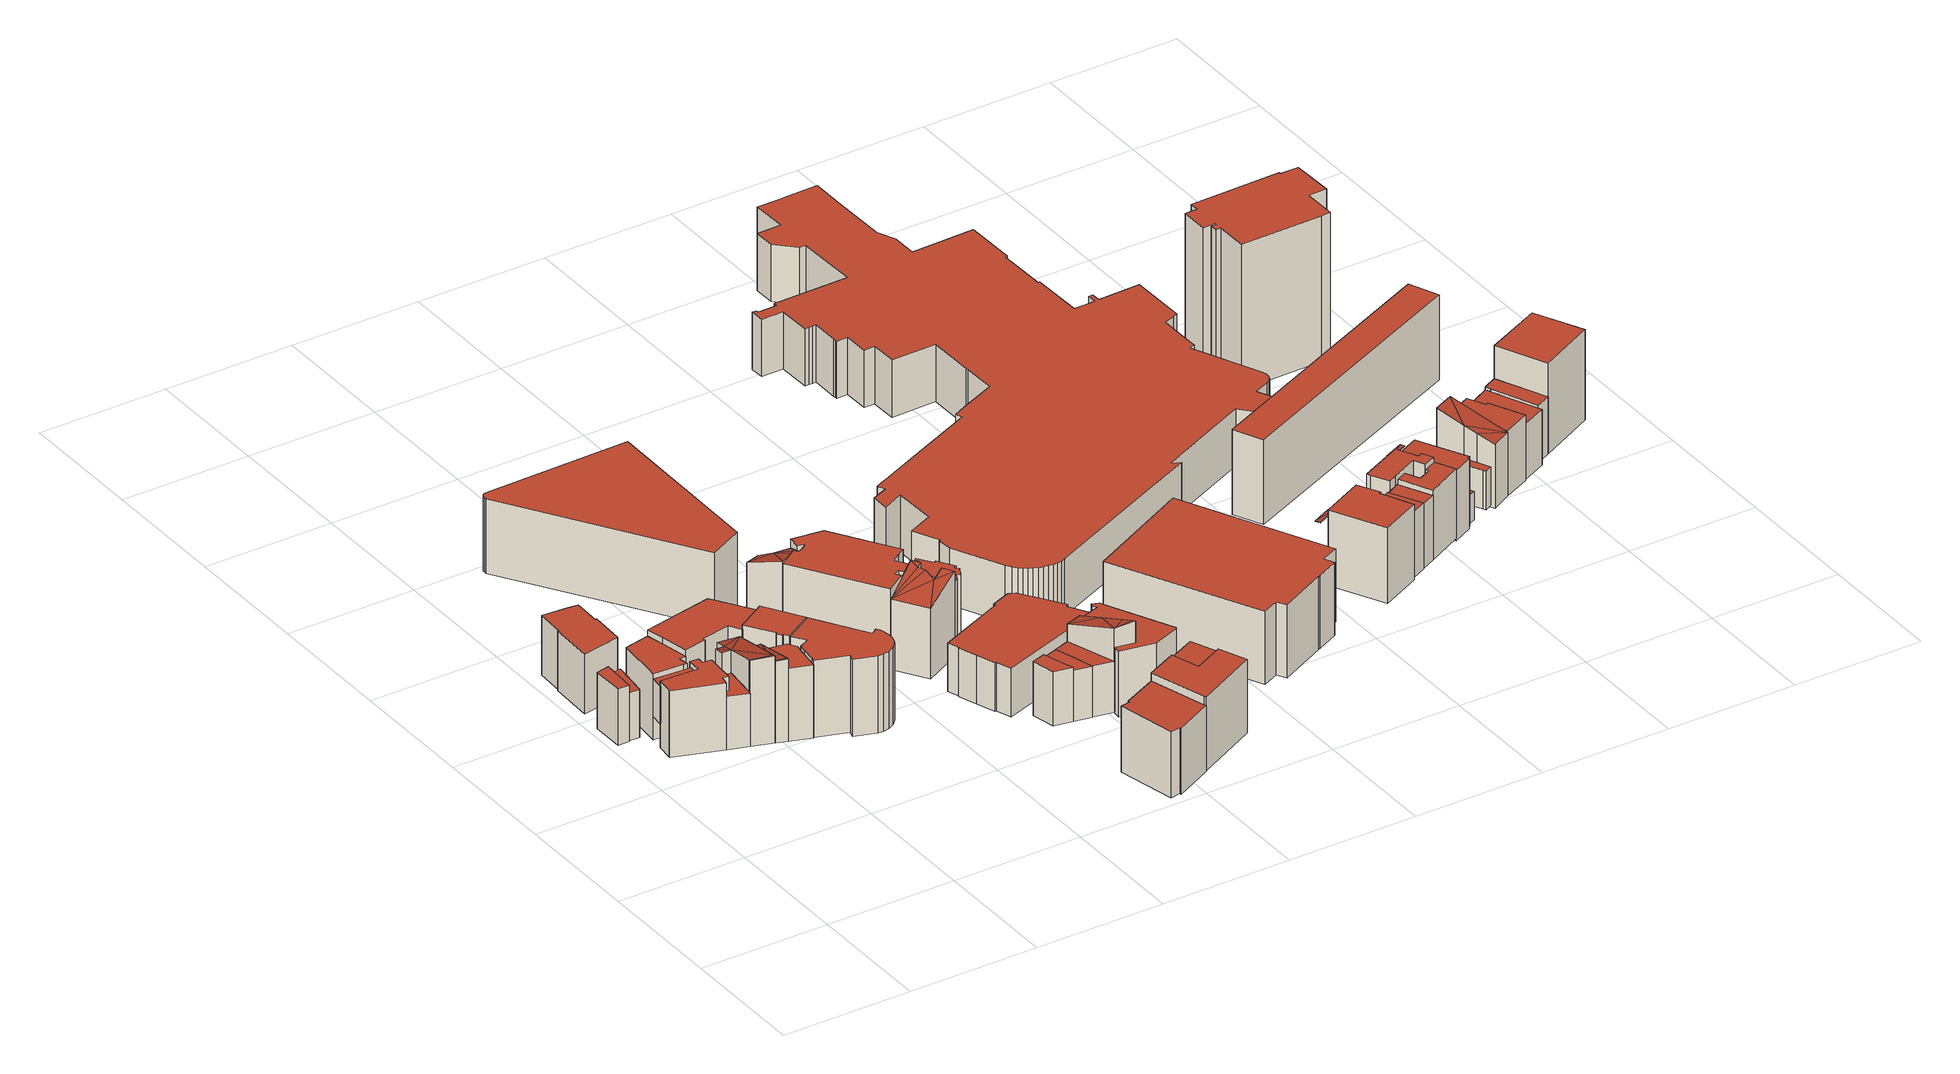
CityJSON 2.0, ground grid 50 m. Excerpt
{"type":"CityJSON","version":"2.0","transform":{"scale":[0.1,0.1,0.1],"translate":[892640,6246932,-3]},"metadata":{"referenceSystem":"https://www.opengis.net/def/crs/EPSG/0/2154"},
"CityObjects":{
"building1":{"type":"Building","attributes":{"class":"Building"},"children":["building1-1"]},
"building1-1":{"type":"BuildingPart","parents":["building1"],"geometry":[{"type":"Solid","lod":"2.2","boundaries":[[[[0,1,2,3]],[[4,5,6,7]],[[7,6,2,3]],[[6,5,1,2]],[[5,4,0,1]],[[4,7,3,0]]]],"semantics":{"surfaces":[{"type":"GroundSurface"},{"type":"RoofSurface"},{"type":"WallSurface","on_footprint_edge":true}],"values":[[0,1,2,2,2,2]]}}]},
"building2":{"type":"Building","attributes":{"class":"Building"},"children":["building2-1"]},
"building2-1":{"type":"BuildingPart","parents":["building2"],"geometry":[{"type":"Solid","lod":"2.2","boundaries":[[[[8,9,10,11,12]],[[13,14,15,16,17]],[[17,16,11,12]],[[16,15,10,11]],[[15,14,9,10]],[[14,13,8,9]],[[13,17,12,8]]]],"semantics":{"surfaces":[{"type":"GroundSurface"},{"type":"RoofSurface"},{"type":"WallSurface","on_footprint_edge":true}],"values":[[0,1,2,2,2,2,2]]}}]},
"building3":{"type":"Building","attributes":{"class":"Building"},"children":["building3-1"]},
"building3-1":{"type":"BuildingPart","parents":["building3"],"geometry":[{"type":"Solid","lod":"2.2","boundaries":[[[[18,19,20,21,22]],[[23,24,25,26,27]],[[27,26,21,22]],[[26,25,20,21]],[[25,24,19,20]],[[24,23,18,19]],[[23,27,22,18]]]],"semantics":{"surfaces":[{"type":"GroundSurface"},{"type":"RoofSurface"},{"type":"WallSurface","on_footprint_edge":true}],"values":[[0,1,2,2,2,2,2]]}}]},
"building4":{"type":"Building","attributes":{"class":"Building"},"children":["building4-1"]},
"building4-1":{"type":"BuildingPart","parents":["building4"],"geometry":[{"type":"Solid","lod":"2.2","boundaries":[[[[28,29,30,31,32,33,34,35,36,37,38,39,40]],[[41,42,43,44,45,46,47,48,49,50,51,52,53]],[[53,52,39,40]],[[52,51,38,39]],[[51,50,37,38]],[[50,49,36,37]],[[49,48,35,36]],[[48,47,34,35]],[[47,46,33,34]],[[46,45,32,33]],[[45,44,31,32]],[[44,43,30,31]],[[43,42,29,30]],[[42,41,28,29]],[[41,53,40,28]]]],"semantics":{"surfaces":[{"type":"GroundSurface"},{"type":"RoofSurface"},{"type":"WallSurface","on_footprint_edge":true}],"values":[[0,1,2,2,2,2,2,2,2,2,2,2,2,2,2]]}}]},
"building5":{"type":"Building","attributes":{"class":"Building"},"children":["building5-1"]},
"building5-1":{"type":"BuildingPart","parents":["building5"],"geometry":[{"type":"Solid","lod":"2.2","boundaries":[[[[54,55,56,57,58,59,60,61,62]],[[63,64,65,66,67,68,69,70,71]],[[71,70,61,62]],[[70,69,60,61]],[[69,68,59,60]],[[68,67,58,59]],[[67,66,57,58]],[[66,65,56,57]],[[65,64,55,56]],[[64,63,54,55]],[[63,71,62,54]]]],"semantics":{"surfaces":[{"type":"GroundSurface"},{"type":"RoofSurface"},{"type":"WallSurface","on_footprint_edge":true}],"values":[[0,1,2,2,2,2,2,2,2,2,2]]}}]},
"building6":{"type":"Building","attributes":{"class":"Building"},"children":["building6-1"]},
"building6-1":{"type":"BuildingPart","parents":["building6"],"geometry":[{"type":"Solid","lod":"2.2","boundaries":[[[[72,73,74,75,76,77,78,79]],[[80,81,82,83,84,85,86,87]],[[87,86,78,79]],[[86,85,77,78]],[[85,84,76,77]],[[84,83,75,76]],[[83,82,74,75]],[[82,81,73,74]],[[81,80,72,73]],[[80,87,79,72]]]],"semantics":{"surfaces":[{"type":"GroundSurface"},{"type":"RoofSurface"},{"type":"WallSurface","on_footprint_edge":true}],"values":[[0,1,2,2,2,2,2,2,2,2]]}}]},
"building7":{"type":"Building","attributes":{"class":"Building"},"children":["building7-1"]},
"building7-1":{"type":"BuildingPart","parents":["building7"],"geometry":[{"type":"Solid","lod":"2.2","boundaries":[[[[88,89,90,33,32,31,30,29]],[[91,92,93,94,95,96,97,98]],[[98,97,30,29]],[[97,96,31,30]],[[96,95,32,31]],[[95,94,33,32]],[[94,93,90,33]],[[93,92,89,90]],[[92,91,88,89]],[[91,98,29,88]]]],"semantics":{"surfaces":[{"type":"GroundSurface"},{"type":"RoofSurface"},{"type":"WallSurface","on_footprint_edge":true}],"values":[[0,1,2,2,2,2,2,2,2,2]]}}]},
"building8":{"type":"Building","attributes":{"class":"Building"},"children":["building8-1"]},
"building8-1":{"type":"BuildingPart","parents":["building8"],"geometry":[{"type":"Solid","lod":"2.2","boundaries":[[[[99,100,101]],[[102,99,101]],[[102,101,103]],[[103,104,102]],[[103,101,105]],[[106,105,101]],[[107,105,106]],[[105,107,108]],[[109,110,111,112,113,114,115,90,89,88]],[[107,106,89,88]],[[106,101,90,89]],[[101,100,115,90]],[[100,99,114,115]],[[99,102,113,114]],[[102,104,112,113]],[[104,103,111,112]],[[103,105,110,111]],[[105,108,109,110]],[[108,107,88,109]]]],"semantics":{"surfaces":[{"type":"RoofSurface","rf_azimuth":84.11,"rf_slope":15.2},{"type":"GroundSurface"},{"type":"WallSurface","on_footprint_edge":true}],"values":[[0,0,0,0,0,0,0,0,1,2,2,2,2,2,2,2,2,2,2]]}}]},
"building9":{"type":"Building","attributes":{"class":"Building"},"children":["building9-1"]},
"building9-1":{"type":"BuildingPart","parents":["building9"],"geometry":[{"type":"Solid","lod":"2.2","boundaries":[[[[116,117,118]],[[118,117,119]],[[120,119,117]],[[119,120,121]],[[122,123,124,125,110,109]],[[120,117,110,109]],[[117,116,125,110]],[[116,118,124,125]],[[118,119,123,124]],[[119,121,122,123]],[[121,120,109,122]]]],"semantics":{"surfaces":[{"type":"RoofSurface","rf_azimuth":87.84,"rf_slope":15.41},{"type":"GroundSurface"},{"type":"WallSurface","on_footprint_edge":true}],"values":[[0,0,0,0,1,2,2,2,2,2,2]]}}]},
"building10":{"type":"Building","attributes":{"class":"Building"},"children":["building10-1"]},
"building10-1":{"type":"BuildingPart","parents":["building10"],"geometry":[{"type":"Solid","lod":"2.2","boundaries":[[[[126,127,128,129,130,131,132,133,134,135,136]],[[137,138,139,140,141,142,143,144,145,146,147]],[[147,146,135,136]],[[146,145,134,135]],[[145,144,133,134]],[[144,143,132,133]],[[143,142,131,132]],[[142,141,130,131]],[[141,140,129,130]],[[140,139,128,129]],[[139,138,127,128]],[[138,137,126,127]],[[137,147,136,126]]]],"semantics":{"surfaces":[{"type":"GroundSurface"},{"type":"RoofSurface"},{"type":"WallSurface","on_footprint_edge":true}],"values":[[0,1,2,2,2,2,2,2,2,2,2,2,2]]}}]},
"building11":{"type":"Building","attributes":{"class":"Building"},"children":["building11-1"]},
"building11-1":{"type":"BuildingPart","parents":["building11"],"geometry":[{"type":"Solid","lod":"2.2","boundaries":[[[[148,149,150,151,152,153,154,155]],[[156,157,158,159,160,161,162,163]],[[163,162,154,155]],[[162,161,153,154]],[[161,160,152,153]],[[160,159,151,152]],[[159,158,150,151]],[[158,157,149,150]],[[157,156,148,149]],[[156,163,155,148]]]],"semantics":{"surfaces":[{"type":"GroundSurface"},{"type":"RoofSurface"},{"type":"WallSurface","on_footprint_edge":true}],"values":[[0,1,2,2,2,2,2,2,2,2]]}}]},
"building12":{"type":"Building","attributes":{"class":"Building"},"children":["building12-1"]},
"building12-1":{"type":"BuildingPart","parents":["building12"],"geometry":[{"type":"Solid","lod":"2.2","boundaries":[[[[164,165,166,167,168,169,170,171,172,173,174]],[[175,176,177,178,179,180,181,182,183,184,185]],[[185,184,173,174]],[[184,183,172,173]],[[183,182,171,172]],[[182,181,170,171]],[[181,180,169,170]],[[180,179,168,169]],[[179,178,167,168]],[[178,177,166,167]],[[177,176,165,166]],[[176,175,164,165]],[[175,185,174,164]]]],"semantics":{"surfaces":[{"type":"GroundSurface"},{"type":"RoofSurface"},{"type":"WallSurface","on_footprint_edge":true}],"values":[[0,1,2,2,2,2,2,2,2,2,2,2,2]]}}]},
"building13":{"type":"Building","attributes":{"class":"Building"},"children":["building13-1"]},
"building13-1":{"type":"BuildingPart","parents":["building13"],"geometry":[{"type":"Solid","lod":"2.2","boundaries":[[[[186,187,188,189,190,191,192,193,194,195,196,197,198,199,200,201,202,203,204,205,206,207,208]],[[209,210,211,212,213,214,215,216,217,218,219,220,221,222,223,224,225,226,227,228,229,230,231]],[[231,230,207,208]],[[230,229,206,207]],[[229,228,205,206]],[[228,227,204,205]],[[227,226,203,204]],[[226,225,202,203]],[[225,224,201,202]],[[224,223,200,201]],[[223,222,199,200]],[[222,221,198,199]],[[221,220,197,198]],[[220,219,196,197]],[[219,218,195,196]],[[218,217,194,195]],[[217,216,193,194]],[[216,215,192,193]],[[215,214,191,192]],[[214,213,190,191]],[[213,212,189,190]],[[212,211,188,189]],[[211,210,187,188]],[[210,209,186,187]],[[209,231,208,186]]]],"semantics":{"surfaces":[{"type":"GroundSurface"},{"type":"RoofSurface"},{"type":"WallSurface","on_footprint_edge":true}],"values":[[0,1,2,2,2,2,2,2,2,2,2,2,2,2,2,2,2,2,2,2,2,2,2,2,2]]}}]},
"building14":{"type":"Building","attributes":{"class":"Building"},"children":["building14-1"]},
"building14-1":{"type":"BuildingPart","parents":["building14"],"geometry":[{"type":"Solid","lod":"2.2","boundaries":[[[[232,233,234,235,236,237,238,239,240]],[[241,242,243,244,245,246,247,248,249]],[[249,248,239,240]],[[248,247,238,239]],[[247,246,237,238]],[[246,245,236,237]],[[245,244,235,236]],[[244,243,234,235]],[[243,242,233,234]],[[242,241,232,233]],[[241,249,240,232]]]],"semantics":{"surfaces":[{"type":"GroundSurface"},{"type":"RoofSurface"},{"type":"WallSurface","on_footprint_edge":true}],"values":[[0,1,2,2,2,2,2,2,2,2,2]]}}]},
"building15":{"type":"Building","attributes":{"class":"Building"},"children":["building15-1"]},
"building15-1":{"type":"BuildingPart","parents":["building15"],"geometry":[{"type":"Solid","lod":"2.2","boundaries":[[[[250,251,252]],[[253,254,252]],[[255,252,254]],[[250,252,255]],[[256,252,251]],[[257,258,259,260,261,262,263]],[[256,251,262,263]],[[251,250,261,262]],[[250,255,260,261]],[[255,254,259,260]],[[254,253,258,259]],[[253,252,257,258]],[[252,256,263,257]]]],"semantics":{"surfaces":[{"type":"RoofSurface","rf_azimuth":85.93,"rf_slope":19.84},{"type":"GroundSurface"},{"type":"WallSurface","on_footprint_edge":true}],"values":[[0,0,0,0,0,1,2,2,2,2,2,2,2]]}}]},
"building16":{"type":"Building","attributes":{"class":"Building"},"children":["building16-1"]},
"building16-1":{"type":"BuildingPart","parents":["building16"],"geometry":[{"type":"Solid","lod":"2.2","boundaries":[[[[264,265,266,267,268,269,270,271,272,273,274,275,276,277,278,279,280]],[[281,282,283,284,285,286,287,288,289,290,291,292,293,294,295,296,297]],[[297,296,279,280]],[[296,295,278,279]],[[295,294,277,278]],[[294,293,276,277]],[[293,292,275,276]],[[292,291,274,275]],[[291,290,273,274]],[[290,289,272,273]],[[289,288,271,272]],[[288,287,270,271]],[[287,286,269,270]],[[286,285,268,269]],[[285,284,267,268]],[[284,283,266,267]],[[283,282,265,266]],[[282,281,264,265]],[[281,297,280,264]]]],"semantics":{"surfaces":[{"type":"GroundSurface"},{"type":"RoofSurface"},{"type":"WallSurface","on_footprint_edge":true}],"values":[[0,1,2,2,2,2,2,2,2,2,2,2,2,2,2,2,2,2,2]]}}]},
"building17":{"type":"Building","attributes":{"class":"Building"},"children":["building17-1"]},
"building17-1":{"type":"BuildingPart","parents":["building17"],"geometry":[{"type":"Solid","lod":"2.2","boundaries":[[[[298,299,300]],[[301,302,303]],[[303,302,300]],[[304,305,301]],[[302,301,305]],[[306,300,299]],[[298,300,302]],[[307,308,309,310,311,312,313,314,315]],[[306,299,314,315]],[[299,298,313,314]],[[298,302,312,313]],[[302,305,311,312]],[[305,304,310,311]],[[304,301,309,310]],[[301,303,308,309]],[[303,300,307,308]],[[300,306,315,307]]]],"semantics":{"surfaces":[{"type":"RoofSurface","rf_azimuth":212.94,"rf_slope":18.84},{"type":"GroundSurface"},{"type":"WallSurface","on_footprint_edge":true}],"values":[[0,0,0,0,0,0,0,1,2,2,2,2,2,2,2,2,2]]}}]},
"building18":{"type":"Building","attributes":{"class":"Building"},"children":["building18-1"]},
"building18-1":{"type":"BuildingPart","parents":["building18"],"geometry":[{"type":"Solid","lod":"2.2","boundaries":[[[[316,317,318,319,320,321,322,323,324]],[[325,326,327,328,329,330,331,332,333]],[[333,332,323,324]],[[332,331,322,323]],[[331,330,321,322]],[[330,329,320,321]],[[329,328,319,320]],[[328,327,318,319]],[[327,326,317,318]],[[326,325,316,317]],[[325,333,324,316]]]],"semantics":{"surfaces":[{"type":"GroundSurface"},{"type":"RoofSurface"},{"type":"WallSurface","on_footprint_edge":true}],"values":[[0,1,2,2,2,2,2,2,2,2,2]]}}]},
"building19":{"type":"Building","attributes":{"class":"Building"},"children":["building19-1"]},
"building19-1":{"type":"BuildingPart","parents":["building19"],"geometry":[{"type":"Solid","lod":"2.2","boundaries":[[[[334,335,336,337,338]],[[339,340,341,342,343]],[[343,342,337,338]],[[342,341,336,337]],[[341,340,335,336]],[[340,339,334,335]],[[339,343,338,334]]]],"semantics":{"surfaces":[{"type":"GroundSurface"},{"type":"RoofSurface"},{"type":"WallSurface","on_footprint_edge":true}],"values":[[0,1,2,2,2,2,2]]}}]},
"building20":{"type":"Building","attributes":{"class":"Building"},"children":["building20-1"]},
"building20-1":{"type":"BuildingPart","parents":["building20"],"geometry":[{"type":"Solid","lod":"2.2","boundaries":[[[[344,345,346,338,337,336]],[[347,348,349,350,351,352]],[[352,351,337,336]],[[351,350,338,337]],[[350,349,346,338]],[[349,348,345,346]],[[348,347,344,345]],[[347,352,336,344]]]],"semantics":{"surfaces":[{"type":"GroundSurface"},{"type":"RoofSurface"},{"type":"WallSurface","on_footprint_edge":true}],"values":[[0,1,2,2,2,2,2,2]]}}]},
"building21":{"type":"Building","attributes":{"class":"Building"},"children":["building21-1"]},
"building21-1":{"type":"BuildingPart","parents":["building21"],"geometry":[{"type":"Solid","lod":"2.2","boundaries":[[[[353,354,355,356,357,358,359,360,361,362,363,364,365,366,367]],[[368,369,370,371,372,373,374,375,376,377,378,379,380,381,382]],[[382,381,366,367]],[[381,380,365,366]],[[380,379,364,365]],[[379,378,363,364]],[[378,377,362,363]],[[377,376,361,362]],[[376,375,360,361]],[[375,374,359,360]],[[374,373,358,359]],[[373,372,357,358]],[[372,371,356,357]],[[371,370,355,356]],[[370,369,354,355]],[[369,368,353,354]],[[368,382,367,353]]]],"semantics":{"surfaces":[{"type":"GroundSurface"},{"type":"RoofSurface"},{"type":"WallSurface","on_footprint_edge":true}],"values":[[0,1,2,2,2,2,2,2,2,2,2,2,2,2,2,2,2]]}}]},
"building22":{"type":"Building","attributes":{"class":"Building"},"children":["building22-1"]},
"building22-1":{"type":"BuildingPart","parents":["building22"],"geometry":[{"type":"Solid","lod":"2.2","boundaries":[[[[383,384,385,386,387]],[[388,389,390,391,392]],[[392,391,386,387]],[[391,390,385,386]],[[390,389,384,385]],[[389,388,383,384]],[[388,392,387,383]]]],"semantics":{"surfaces":[{"type":"GroundSurface"},{"type":"RoofSurface"},{"type":"WallSurface","on_footprint_edge":true}],"values":[[0,1,2,2,2,2,2]]}}]},
"building23":{"type":"Building","attributes":{"class":"Building"},"children":["building23-1"]},
"building23-1":{"type":"BuildingPart","parents":["building23"],"geometry":[{"type":"Solid","lod":"2.2","boundaries":[[[[393,394,395,396,397,398,399,400,401,402,403,404,405,406,407]],[[408,409,410,411,412,413,414,415,416,417,418,419,420,421,422]],[[422,421,406,407]],[[421,420,405,406]],[[420,419,404,405]],[[419,418,403,404]],[[418,417,402,403]],[[417,416,401,402]],[[416,415,400,401]],[[415,414,399,400]],[[414,413,398,399]],[[413,412,397,398]],[[412,411,396,397]],[[411,410,395,396]],[[410,409,394,395]],[[409,408,393,394]],[[408,422,407,393]]]],"semantics":{"surfaces":[{"type":"GroundSurface"},{"type":"RoofSurface"},{"type":"WallSurface","on_footprint_edge":true}],"values":[[0,1,2,2,2,2,2,2,2,2,2,2,2,2,2,2,2]]}}]},
"building24":{"type":"Building","attributes":{"class":"Building"},"children":["building24-1"]},
"building24-1":{"type":"BuildingPart","parents":["building24"],"geometry":[{"type":"Solid","lod":"2.2","boundaries":[[[[423,424,425]],[[426,425,424]],[[427,425,426]],[[428,427,426]],[[429,428,426]],[[430,431,432,433,434,384,383]],[[426,424,384,383]],[[424,423,434,384]],[[423,425,433,434]],[[425,427,432,433]],[[427,428,431,432]],[[428,429,430,431]],[[429,426,383,430]]]],"semantics":{"surfaces":[{"type":"RoofSurface","rf_azimuth":106.3,"rf_slope":16.75},{"type":"GroundSurface"},{"type":"WallSurface","on_footprint_edge":true}],"values":[[0,0,0,0,0,1,2,2,2,2,2,2,2]]}}]},
"building25":{"type":"Building","attributes":{"class":"Building"},"children":["building25-1"]},
"building25-1":{"type":"BuildingPart","parents":["building25"],"geometry":[{"type":"Solid","lod":"2.2","boundaries":[[[[435,436,437,438,439,440,441,442]],[[443,444,445,446,447,448,449,450]],[[450,449,441,442]],[[449,448,440,441]],[[448,447,439,440]],[[447,446,438,439]],[[446,445,437,438]],[[445,444,436,437]],[[444,443,435,436]],[[443,450,442,435]]]],"semantics":{"surfaces":[{"type":"GroundSurface"},{"type":"RoofSurface"},{"type":"WallSurface","on_footprint_edge":true}],"values":[[0,1,2,2,2,2,2,2,2,2]]}}]},
"building26":{"type":"Building","attributes":{"class":"Building"},"children":["building26-1"]},
"building26-1":{"type":"BuildingPart","parents":["building26"],"geometry":[{"type":"Solid","lod":"2.2","boundaries":[[[[451,452,453,454,455]],[[456,457,458,459,460]],[[460,459,454,455]],[[459,458,453,454]],[[458,457,452,453]],[[457,456,451,452]],[[456,460,455,451]]]],"semantics":{"surfaces":[{"type":"GroundSurface"},{"type":"RoofSurface"},{"type":"WallSurface","on_footprint_edge":true}],"values":[[0,1,2,2,2,2,2]]}}]},
"building27":{"type":"Building","attributes":{"class":"Building"},"children":["building27-1"]},
"building27-1":{"type":"BuildingPart","parents":["building27"],"geometry":[{"type":"Solid","lod":"2.2","boundaries":[[[[461,462,463,464,465,466,467,468,469,470,471,472,473,474]],[[475,476,477,478,479,480,481,482,483,484,485,486,487,488]],[[488,487,473,474]],[[487,486,472,473]],[[486,485,471,472]],[[485,484,470,471]],[[484,483,469,470]],[[483,482,468,469]],[[482,481,467,468]],[[481,480,466,467]],[[480,479,465,466]],[[479,478,464,465]],[[478,477,463,464]],[[477,476,462,463]],[[476,475,461,462]],[[475,488,474,461]]]],"semantics":{"surfaces":[{"type":"GroundSurface"},{"type":"RoofSurface"},{"type":"WallSurface","on_footprint_edge":true}],"values":[[0,1,2,2,2,2,2,2,2,2,2,2,2,2,2,2]]}}]},
"building28":{"type":"Building","attributes":{"class":"Building"},"children":["building28-1"]},
"building28-1":{"type":"BuildingPart","parents":["building28"],"geometry":[{"type":"Solid","lod":"2.2","boundaries":[[[[489,490,491,492,493,494,495,496,497,498]],[[499,500,501,502,503,504,505,506,507,508]],[[508,507,497,498]],[[507,506,496,497]],[[506,505,495,496]],[[505,504,494,495]],[[504,503,493,494]],[[503,502,492,493]],[[502,501,491,492]],[[501,500,490,491]],[[500,499,489,490]],[[499,508,498,489]]]],"semantics":{"surfaces":[{"type":"GroundSurface"},{"type":"RoofSurface"},{"type":"WallSurface","on_footprint_edge":true}],"values":[[0,1,2,2,2,2,2,2,2,2,2,2]]}}]},
"building29":{"type":"Building","attributes":{"class":"Building"},"children":["building29-1"]},
"building29-1":{"type":"BuildingPart","parents":["building29"],"geometry":[{"type":"Solid","lod":"2.2","boundaries":[[[[509,510,511]],[[512,509,511]],[[513,514,510,515]],[[511,510,515]],[[509,514,510]],[[509,512,513,514]],[[512,511,515,513]]]],"semantics":{"surfaces":[{"type":"RoofSurface","rf_azimuth":202.49,"rf_slope":2.77},{"type":"GroundSurface"},{"type":"WallSurface","on_footprint_edge":true}],"values":[[0,0,1,2,2,2,2]]}}]},
"building30":{"type":"Building","attributes":{"class":"Building"},"children":["building30-1"]},
"building30-1":{"type":"BuildingPart","parents":["building30"],"geometry":[{"type":"Solid","lod":"2.2","boundaries":[[[[516,517,518,519,520,521,522,523,524,525,526,527,528,529,530,531,532,533,534,535,536,537,538,539,540,541,542,543,544,545,546,547,548,549,550,551,552,553,554,555,556,557,558,559,560,561,562,563,564,565,566,567,568,569,570,571,572,573,574,575,576,577,578,579,580,581,582,583,584,585,586,587,588,589,590,591,592,593,594,595,596,597,598,599,600,601,602,603,604,605,606,607,608,609,610]],[[611,612,613,614,615,616,617,618,619,620,621,622,623,624,625,626,627,628,629,630,631,632,633,634,635,636,637,638,639,640,641,642,643,644,645,646,647,648,649,650,651,652,653,654,655,656,657,658,659,660,661,662,663,664,665,666,667,668,669,670,671,672,673,674,675,676,677,678,679,680,681,682,683,684,685,686,687,688,689,690,691,692,693,694,695,696,697,698,699,700,701,702,703,704,705]],[[705,704,609,610]],[[704,703,608,609]],[[703,702,607,608]],[[702,701,606,607]],[[701,700,605,606]],[[700,699,604,605]],[[699,698,603,604]],[[698,697,602,603]],[[697,696,601,602]],[[696,695,600,601]],[[695,694,599,600]],[[694,693,598,599]],[[693,692,597,598]],[[692,691,596,597]],[[691,690,595,596]],[[690,689,594,595]],[[689,688,593,594]],[[688,687,592,593]],[[687,686,591,592]],[[686,685,590,591]],[[685,684,589,590]],[[684,683,588,589]],[[683,682,587,588]],[[682,681,586,587]],[[681,680,585,586]],[[680,679,584,585]],[[679,678,583,584]],[[678,677,582,583]],[[677,676,581,582]],[[676,675,580,581]],[[675,674,579,580]],[[674,673,578,579]],[[673,672,577,578]],[[672,671,576,577]],[[671,670,575,576]],[[670,669,574,575]],[[669,668,573,574]],[[668,667,572,573]],[[667,666,571,572]],[[666,665,570,571]],[[665,664,569,570]],[[664,663,568,569]],[[663,662,567,568]],[[662,661,566,567]],[[661,660,565,566]],[[660,659,564,565]],[[659,658,563,564]],[[658,657,562,563]],[[657,656,561,562]],[[656,655,560,561]],[[655,654,559,560]],[[654,653,558,559]],[[653,652,557,558]],[[652,651,556,557]],[[651,650,555,556]],[[650,649,554,555]],[[649,648,553,554]],[[648,647,552,553]],[[647,646,551,552]],[[646,645,550,551]],[[645,644,549,550]],[[644,643,548,549]],[[643,642,547,548]],[[642,641,546,547]],[[641,640,545,546]],[[640,639,544,545]],[[639,638,543,544]],[[638,637,542,543]],[[637,636,541,542]],[[636,635,540,541]],[[635,634,539,540]],[[634,633,538,539]],[[633,632,537,538]],[[632,631,536,537]],[[631,630,535,536]],[[630,629,534,535]],[[629,628,533,534]],[[628,627,532,533]],[[627,626,531,532]],[[626,625,530,531]],[[625,624,529,530]],[[624,623,528,529]],[[623,622,527,528]],[[622,621,526,527]],[[621,620,525,526]],[[620,619,524,525]],[[619,618,523,524]],[[618,617,522,523]],[[617,616,521,522]],[[616,615,520,521]],[[615,614,519,520]],[[614,613,518,519]],[[613,612,517,518]],[[612,611,516,517]],[[611,705,610,516]]]],"semantics":{"surfaces":[{"type":"GroundSurface"},{"type":"RoofSurface"},{"type":"WallSurface","on_footprint_edge":true}],"values":[[0,1,2,2,2,2,2,2,2,2,2,2,2,2,2,2,2,2,2,2,2,2,2,2,2,2,2,2,2,2,2,2,2,2,2,2,2,2,2,2,2,2,2,2,2,2,2,2,2,2,2,2,2,2,2,2,2,2,2,2,2,2,2,2,2,2,2,2,2,2,2,2,2,2,2,2,2,2,2,2,2,2,2,2,2,2,2,2,2,2,2,2,2,2,2,2,2]]}}]},
"building31":{"type":"Building","attributes":{"class":"Building"},"children":["building31-1"]},
"building31-1":{"type":"BuildingPart","parents":["building31"],"geometry":[{"type":"Solid","lod":"2.2","boundaries":[[[[706,707,708,709,710,711]],[[712,713,714,715,716,717]],[[717,716,710,711]],[[716,715,709,710]],[[715,714,708,709]],[[714,713,707,708]],[[713,712,706,707]],[[712,717,711,706]]]],"semantics":{"surfaces":[{"type":"GroundSurface"},{"type":"RoofSurface"},{"type":"WallSurface","on_footprint_edge":true}],"values":[[0,1,2,2,2,2,2,2]]}}]},
"building32":{"type":"Building","attributes":{"class":"Building"},"children":["building32-1"]},
"building32-1":{"type":"BuildingPart","parents":["building32"],"geometry":[{"type":"Solid","lod":"2.2","boundaries":[[[[718,719,720,711,710,721]],[[722,723,724,725,726,727]],[[727,726,710,721]],[[726,725,711,710]],[[725,724,720,711]],[[724,723,719,720]],[[723,722,718,719]],[[722,727,721,718]]]],"semantics":{"surfaces":[{"type":"GroundSurface"},{"type":"RoofSurface"},{"type":"WallSurface","on_footprint_edge":true}],"values":[[0,1,2,2,2,2,2,2]]}}]},
"building33":{"type":"Building","attributes":{"class":"Building"},"children":["building33-1"]},
"building33-1":{"type":"BuildingPart","parents":["building33"],"geometry":[{"type":"Solid","lod":"2.2","boundaries":[[[[728,729,730,731,732]],[[733,734,735,736,737]],[[737,736,731,732]],[[736,735,730,731]],[[735,734,729,730]],[[734,733,728,729]],[[733,737,732,728]]]],"semantics":{"surfaces":[{"type":"GroundSurface"},{"type":"RoofSurface"},{"type":"WallSurface","on_footprint_edge":true}],"values":[[0,1,2,2,2,2,2]]}}]},
"building34":{"type":"Building","attributes":{"class":"Building"},"children":["building34-1"]},
"building34-1":{"type":"BuildingPart","parents":["building34"],"geometry":[{"type":"Solid","lod":"2.2","boundaries":[[[[738,739,740,741,742,743]],[[744,745,746,747,748,749]],[[749,748,742,743]],[[748,747,741,742]],[[747,746,740,741]],[[746,745,739,740]],[[745,744,738,739]],[[744,749,743,738]]]],"semantics":{"surfaces":[{"type":"GroundSurface"},{"type":"RoofSurface"},{"type":"WallSurface","on_footprint_edge":true}],"values":[[0,1,2,2,2,2,2,2]]}}]},
"building35":{"type":"Building","attributes":{"class":"Building"},"children":["building35-1"]},
"building35-1":{"type":"BuildingPart","parents":["building35"],"geometry":[{"type":"Solid","lod":"2.2","boundaries":[[[[750,751,752]],[[753,750,752]],[[754,755,756,757]],[[752,751,756,757]],[[751,750,755,756]],[[750,753,754,755]],[[753,752,757,754]]]],"semantics":{"surfaces":[{"type":"RoofSurface","rf_azimuth":159.75,"rf_slope":1.17},{"type":"GroundSurface"},{"type":"WallSurface","on_footprint_edge":true}],"values":[[0,0,1,2,2,2,2]]}}]},
"building36":{"type":"Building","attributes":{"class":"Building"},"children":["building36-1"]},
"building36-1":{"type":"BuildingPart","parents":["building36"],"geometry":[{"type":"Solid","lod":"2.2","boundaries":[[[[758,759,760,761,762,763,764,765,766,767]],[[768,769,770,771,772,773,774,775,776,777]],[[777,776,766,767]],[[776,775,765,766]],[[775,774,764,765]],[[774,773,763,764]],[[773,772,762,763]],[[772,771,761,762]],[[771,770,760,761]],[[770,769,759,760]],[[769,768,758,759]],[[768,777,767,758]]]],"semantics":{"surfaces":[{"type":"GroundSurface"},{"type":"RoofSurface"},{"type":"WallSurface","on_footprint_edge":true}],"values":[[0,1,2,2,2,2,2,2,2,2,2,2]]}}]},
"building37":{"type":"Building","attributes":{"class":"Building"},"children":["building37-1"]},
"building37-1":{"type":"BuildingPart","parents":["building37"],"geometry":[{"type":"Solid","lod":"2.2","boundaries":[[[[778,779,780,781,782,783,784,785,739,738]],[[786,787,788,789,790,791,792,793,794,795]],[[795,794,739,738]],[[794,793,785,739]],[[793,792,784,785]],[[792,791,783,784]],[[791,790,782,783]],[[790,789,781,782]],[[789,788,780,781]],[[788,787,779,780]],[[787,786,778,779]],[[786,795,738,778]]]],"semantics":{"surfaces":[{"type":"GroundSurface"},{"type":"RoofSurface"},{"type":"WallSurface","on_footprint_edge":true}],"values":[[0,1,2,2,2,2,2,2,2,2,2,2]]}}]},
"building38":{"type":"Building","attributes":{"class":"Building"},"children":["building38-1"]},
"building38-1":{"type":"BuildingPart","parents":["building38"],"geometry":[{"type":"Solid","lod":"2.2","boundaries":[[[[796,797,798,799,800,801,802,803,804,805]],[[806,807,808,809,810,811,812,813,814,815]],[[815,814,804,805]],[[814,813,803,804]],[[813,812,802,803]],[[812,811,801,802]],[[811,810,800,801]],[[810,809,799,800]],[[809,808,798,799]],[[808,807,797,798]],[[807,806,796,797]],[[806,815,805,796]]]],"semantics":{"surfaces":[{"type":"GroundSurface"},{"type":"RoofSurface"},{"type":"WallSurface","on_footprint_edge":true}],"values":[[0,1,2,2,2,2,2,2,2,2,2,2]]}}]},
"building39":{"type":"Building","attributes":{"class":"Building"},"children":["building39-1"]},
"building39-1":{"type":"BuildingPart","parents":["building39"],"geometry":[{"type":"Solid","lod":"2.2","boundaries":[[[[816,817,818,819]],[[820,821,822,823]],[[823,822,818,819]],[[822,821,817,818]],[[821,820,816,817]],[[820,823,819,816]]]],"semantics":{"surfaces":[{"type":"GroundSurface"},{"type":"RoofSurface"},{"type":"WallSurface","on_footprint_edge":true}],"values":[[0,1,2,2,2,2]]}}]},
"building40":{"type":"Building","attributes":{"class":"Building"},"children":["building40-1"]},
"building40-1":{"type":"BuildingPart","parents":["building40"],"geometry":[{"type":"Solid","lod":"2.2","boundaries":[[[[824,825,826,827]],[[828,829,830,831]],[[831,830,826,827]],[[830,829,825,826]],[[829,828,824,825]],[[828,831,827,824]]]],"semantics":{"surfaces":[{"type":"GroundSurface"},{"type":"RoofSurface"},{"type":"WallSurface","on_footprint_edge":true}],"values":[[0,1,2,2,2,2]]}}]},
"building41":{"type":"Building","attributes":{"class":"Building"},"children":["building41-1"]},
"building41-1":{"type":"BuildingPart","parents":["building41"],"geometry":[{"type":"Solid","lod":"2.2","boundaries":[[[[832,833,834,835,836,837,838]],[[839,840,841,842,843,844,845]],[[845,844,837,838]],[[844,843,836,837]],[[843,842,835,836]],[[842,841,834,835]],[[841,840,833,834]],[[840,839,832,833]],[[839,845,838,832]]]],"semantics":{"surfaces":[{"type":"GroundSurface"},{"type":"RoofSurface"},{"type":"WallSurface","on_footprint_edge":true}],"values":[[0,1,2,2,2,2,2,2,2]]}}]},
"building42":{"type":"Building","attributes":{"class":"Building"},"children":["building42-1"]},
"building42-1":{"type":"BuildingPart","parents":["building42"],"geometry":[{"type":"Solid","lod":"2.2","boundaries":[[[[846,847,848]],[[846,849,847]],[[850,848,847]],[[851,848,850]],[[852,853,854,855,856,857]],[[851,850,856,857]],[[850,847,855,856]],[[847,849,854,855]],[[849,846,853,854]],[[846,848,852,853]],[[848,851,857,852]]]],"semantics":{"surfaces":[{"type":"RoofSurface","rf_azimuth":298.03,"rf_slope":17.5},{"type":"GroundSurface"},{"type":"WallSurface","on_footprint_edge":true}],"values":[[0,0,0,0,1,2,2,2,2,2,2]]}}]},
"building43":{"type":"Building","attributes":{"class":"Building"},"children":["building43-1"]},
"building43-1":{"type":"BuildingPart","parents":["building43"],"geometry":[{"type":"Solid","lod":"2.2","boundaries":[[[[858,859,860]],[[861,858,860]],[[862,863,864,865]],[[860,859,864,865]],[[859,858,863,864]],[[858,861,862,863]],[[861,860,865,862]]]],"semantics":{"surfaces":[{"type":"RoofSurface","rf_azimuth":127.38,"rf_slope":2.97},{"type":"GroundSurface"},{"type":"WallSurface","on_footprint_edge":true}],"values":[[0,0,1,2,2,2,2]]}}]},
"building44":{"type":"Building","attributes":{"class":"Building"},"children":["building44-1"]},
"building44-1":{"type":"BuildingPart","parents":["building44"],"geometry":[{"type":"Solid","lod":"2.2","boundaries":[[[[852,866,867,868,869,853]],[[870,871,872,873,874,875]],[[875,874,869,853]],[[874,873,868,869]],[[873,872,867,868]],[[872,871,866,867]],[[871,870,852,866]],[[870,875,853,852]]]],"semantics":{"surfaces":[{"type":"GroundSurface"},{"type":"RoofSurface"},{"type":"WallSurface","on_footprint_edge":true}],"values":[[0,1,2,2,2,2,2,2]]}}]},
"building45":{"type":"Building","attributes":{"class":"Building"},"children":["building45-1"]},
"building45-1":{"type":"BuildingPart","parents":["building45"],"geometry":[{"type":"Solid","lod":"2.2","boundaries":[[[[876,877,878,879,880,881,882,883,884,885,886,887,888,889,890,891,892,893]],[[894,895,896,897,898,899,900,901,902,903,904,905,906,907,908,909,910,911]],[[911,910,892,893]],[[910,909,891,892]],[[909,908,890,891]],[[908,907,889,890]],[[907,906,888,889]],[[906,905,887,888]],[[905,904,886,887]],[[904,903,885,886]],[[903,902,884,885]],[[902,901,883,884]],[[901,900,882,883]],[[900,899,881,882]],[[899,898,880,881]],[[898,897,879,880]],[[897,896,878,879]],[[896,895,877,878]],[[895,894,876,877]],[[894,911,893,876]]]],"semantics":{"surfaces":[{"type":"GroundSurface"},{"type":"RoofSurface"},{"type":"WallSurface","on_footprint_edge":true}],"values":[[0,1,2,2,2,2,2,2,2,2,2,2,2,2,2,2,2,2,2,2]]}}]},
"building46":{"type":"Building","attributes":{"class":"Building"},"children":["building46-1"]},
"building46-1":{"type":"BuildingPart","parents":["building46"],"geometry":[{"type":"Solid","lod":"2.2","boundaries":[[[[912,913,914,915,916,917,918,919,920,921]],[[922,923,924,925,926,927,928,929,930,931]],[[931,930,920,921]],[[930,929,919,920]],[[929,928,918,919]],[[928,927,917,918]],[[927,926,916,917]],[[926,925,915,916]],[[925,924,914,915]],[[924,923,913,914]],[[923,922,912,913]],[[922,931,921,912]]]],"semantics":{"surfaces":[{"type":"GroundSurface"},{"type":"RoofSurface"},{"type":"WallSurface","on_footprint_edge":true}],"values":[[0,1,2,2,2,2,2,2,2,2,2,2]]}}]},
"building47":{"type":"Building","attributes":{"class":"Building"},"children":["building47-1"]},
"building47-1":{"type":"BuildingPart","parents":["building47"],"geometry":[{"type":"Solid","lod":"2.2","boundaries":[[[[932,933,934,935,936,937]],[[938,939,940,941,942,943]],[[943,942,936,937]],[[942,941,935,936]],[[941,940,934,935]],[[940,939,933,934]],[[939,938,932,933]],[[938,943,937,932]]]],"semantics":{"surfaces":[{"type":"GroundSurface"},{"type":"RoofSurface"},{"type":"WallSurface","on_footprint_edge":true}],"values":[[0,1,2,2,2,2,2,2]]}}]},
"building48":{"type":"Building","attributes":{"class":"Building"},"children":["building48-1"]},
"building48-1":{"type":"BuildingPart","parents":["building48"],"geometry":[{"type":"Solid","lod":"2.2","boundaries":[[[[944,945,946,947]],[[948,949,950,951]],[[951,950,946,947]],[[950,949,945,946]],[[949,948,944,945]],[[948,951,947,944]]]],"semantics":{"surfaces":[{"type":"GroundSurface"},{"type":"RoofSurface"},{"type":"WallSurface","on_footprint_edge":true}],"values":[[0,1,2,2,2,2]]}}]}
},
"vertices":[
[6,1273,43],[51,1273,43],[56,1409,43],[6,1399,43],[6,1273,262],[51,1273,262],[56,1409,262],[6,1399,262],
[51,1278,42],[93,1276,42],[105,1379,42],[110,1419,42],[56,1409,42],[51,1278,230],[93,1276,230],[105,1379,230],[110,1419,230],[56,1409,230],
[261,1179,135],[264,1228,135],[236,1229,135],[120,1236,135],[116,1185,135],[261,1179,282],[264,1228,282],[236,1229,282],[120,1236,282],[116,1185,282],
[108,1116,42],[291,1054,42],[293,1063,42],[297,1089,42],[320,1083,42],[327,1174,42],[330,1201,42],[295,1206,42],[296,1230,42],[264,1233,42],[261,1179,42],[116,1185,42],[109,1125,42],[108,1116,303],[291,1054,303],[293,1063,303],[297,1089,303],[320,1083,303],[327,1174,303],[330,1201,303],[295,1206,303],[296,1230,303],[264,1233,303],[261,1179,303],[116,1185,303],[109,1125,303],
[24,1664,46],[18,1493,46],[168,1524,46],[173,1656,46],[167,1656,46],[170,1764,46],[133,1768,46],[34,1776,46],[29,1663,46],[24,1664,278],[18,1493,278],[168,1524,278],[173,1656,278],[167,1656,278],[170,1764,278],[133,1768,278],[34,1776,278],[29,1663,278],
[244,1265,45],[271,1269,45],[250,1376,45],[234,1443,45],[136,1423,45],[120,1236,45],[236,1229,45],[250,1229,45],[244,1265,302],[271,1269,302],[250,1376,302],[234,1443,302],[136,1423,302],[120,1236,302],[236,1229,302],[250,1229,302],
[368,1028,42],[370,1037,42],[385,1169,42],[368,1028,250],[370,1037,250],[385,1169,250],[327,1174,250],[320,1083,250],[297,1089,250],[293,1063,250],[291,1054,250],
[358,1222,325],[352,1171,339],[385,1169,339],[391,1219,325],[480,1263,311],[397,1272,311],[450,1011,380],[370,1037,375],[368,1028,378],[449,1001,383],[449,1001,42],[450,1011,42],[480,1263,42],[397,1272,42],[391,1219,42],[358,1222,42],[352,1171,42],
[472,1194,307],[450,1011,358],[516,1190,308],[493,996,361],[449,1001,360],[492,986,364],[492,986,42],[493,996,42],[516,1190,42],[472,1194,42],
[507,1497,53],[234,1443,53],[250,1376,53],[271,1269,53],[358,1285,53],[356,1295,53],[470,1317,53],[498,1273,53],[514,1282,53],[561,1310,53],[611,1341,53],[507,1497,327],[234,1443,327],[250,1376,327],[271,1269,327],[358,1285,327],[356,1295,327],[470,1317,327],[498,1273,327],[514,1282,327],[561,1310,327],[611,1341,327],
[574,959,41],[576,971,41],[588,1058,41],[593,1087,41],[573,1118,41],[509,1129,41],[493,996,41],[492,986,41],[574,959,326],[576,971,326],[588,1058,326],[593,1087,326],[573,1118,326],[509,1129,326],[493,996,326],[492,986,326],
[591,1128,55],[695,1190,55],[703,1195,55],[611,1341,55],[561,1310,55],[514,1282,55],[498,1273,55],[566,1167,55],[560,1163,55],[573,1145,55],[578,1148,55],[591,1128,345],[695,1190,345],[703,1195,345],[611,1341,345],[561,1310,345],[514,1282,345],[498,1273,345],[566,1167,345],[560,1163,345],[573,1145,345],[578,1148,345],
[686,893,43],[768,866,43],[790,865,43],[815,870,43],[839,882,43],[858,903,43],[867,921,43],[871,943,43],[871,963,43],[868,981,43],[862,997,43],[854,1011,43],[830,994,43],[703,1195,43],[695,1190,43],[591,1128,43],[625,1077,43],[616,1071,43],[588,1058,43],[585,1028,43],[576,971,43],[574,959,43],[693,918,43],[686,893,344],[768,866,344],[790,865,344],[815,870,344],[839,882,344],[858,903,344],[867,921,344],[871,943,344],[871,963,344],[868,981,344],[862,997,344],[854,1011,344],[830,994,344],[703,1195,344],[695,1190,344],[591,1128,344],[625,1077,344],[616,1071,344],[588,1058,344],[585,1028,344],[576,971,344],[574,959,344],[693,918,344],
[811,2446,52],[241,2435,52],[232,2431,52],[226,2426,52],[222,2419,52],[221,2409,52],[222,2400,52],[670,1704,52],[804,1772,52],[811,2446,341],[241,2435,341],[232,2431,341],[226,2426,341],[222,2419,341],[221,2409,341],[222,2400,341],[670,1704,341],[804,1772,341],
[875,1542,354],[902,1558,348],[843,1615,329],[800,1639,321],[732,1605,335],[803,1495,373],[907,1607,330],[843,1615,58],[800,1639,58],[732,1605,58],[803,1495,58],[875,1542,58],[902,1558,58],[907,1607,58],
[1015,1166,48],[1090,1215,48],[1077,1235,48],[1100,1248,48],[1112,1229,48],[1154,1257,48],[1122,1309,48],[1154,1330,48],[1184,1350,48],[1029,1591,48],[907,1607,48],[902,1558,48],[925,1555,48],[925,1548,48],[891,1528,48],[875,1542,48],[803,1495,48],[1015,1166,365],[1090,1215,365],[1077,1235,365],[1100,1248,365],[1112,1229,365],[1154,1257,365],[1122,1309,365],[1154,1330,365],[1184,1350,365],[1029,1591,365],[907,1607,365],[902,1558,365],[925,1555,365],[925,1548,365],[891,1528,365],[875,1542,365],[803,1495,365],
[1093,1044,326],[1238,1119,381],[1167,1136,364],[1155,1214,375],[1015,1166,326],[1167,1190,374],[1173,1225,382],[1154,1257,382],[1213,1160,381],[1167,1136,49],[1167,1190,49],[1155,1214,49],[1173,1225,49],[1154,1257,49],[1015,1166,49],[1093,1044,49],[1238,1119,49],[1213,1160,49],
[1401,0,40],[1549,75,40],[1546,83,40],[1481,303,40],[1349,240,40],[1350,233,40],[1312,226,40],[1361,0,40],[1399,7,40],[1401,0,296],[1549,75,296],[1546,83,296],[1481,303,296],[1349,240,296],[1350,233,296],[1312,226,296],[1361,0,296],[1399,7,296],
[1259,678,42],[1278,586,42],[1349,573,42],[1328,641,42],[1312,695,42],[1259,678,253],[1278,586,253],[1349,573,253],[1328,641,253],[1312,695,253],
[1417,561,42],[1398,630,42],[1373,715,42],[1417,561,241],[1398,630,241],[1373,715,241],[1312,695,241],[1328,641,241],[1349,573,241],
[1154,1257,47],[1238,1119,47],[1255,1130,47],[1266,1154,47],[1280,1149,47],[1294,1175,47],[1299,1182,47],[1292,1187,47],[1286,1196,47],[1297,1202,47],[1258,1265,47],[1248,1259,47],[1211,1314,47],[1201,1307,47],[1209,1295,47],[1154,1257,339],[1238,1119,339],[1255,1130,339],[1266,1154,339],[1280,1149,339],[1294,1175,339],[1299,1182,339],[1292,1187,339],[1286,1196,339],[1297,1202,339],[1258,1265,339],[1248,1259,339],[1211,1314,339],[1201,1307,339],[1209,1295,339],
[1494,546,43],[1432,735,43],[1373,715,43],[1398,630,43],[1417,561,43],[1494,546,242],[1432,735,242],[1373,715,242],[1398,630,242],[1417,561,242],
[1104,957,43],[1120,913,43],[1117,912,43],[1141,838,43],[1167,766,43],[1171,767,43],[1192,709,43],[1608,850,43],[1558,933,43],[1568,941,43],[1520,1014,43],[1465,1095,43],[1439,1107,43],[1364,1077,43],[1367,1070,43],[1104,957,232],[1120,913,232],[1117,912,232],[1141,838,232],[1167,766,232],[1171,767,232],[1192,709,232],[1608,850,232],[1558,933,232],[1568,941,232],[1520,1014,232],[1465,1095,232],[1439,1107,232],[1364,1077,232],[1367,1070,232],
[1495,756,310],[1432,735,311],[1524,672,337],[1494,546,370],[1553,586,364],[1564,549,376],[1569,532,381],[1569,532,43],[1564,549,43],[1553,586,43],[1524,672,43],[1495,756,43],
[1481,303,41],[1546,83,41],[1549,75,41],[1793,199,41],[1749,307,41],[1742,304,41],[1634,251,41],[1600,360,41],[1481,303,328],[1546,83,328],[1549,75,328],[1793,199,328],[1749,307,328],[1742,304,328],[1634,251,328],[1600,360,328],
[1742,304,42],[1749,307,42],[1706,411,42],[1600,360,42],[1634,251,42],[1742,304,318],[1749,307,318],[1706,411,318],[1600,360,318],[1634,251,318],
[1494,546,42],[1491,514,42],[1625,490,42],[1726,527,42],[1731,535,42],[1602,803,42],[1577,812,42],[1573,801,42],[1581,784,42],[1495,756,42],[1524,672,42],[1553,586,42],[1564,549,42],[1569,532,42],[1494,546,298],[1491,514,298],[1625,490,298],[1726,527,298],[1731,535,298],[1602,803,298],[1577,812,298],[1573,801,298],[1581,784,298],[1495,756,298],[1524,672,298],[1553,586,298],[1564,549,298],[1569,532,298],
[2127,1159,58],[1716,953,58],[1994,397,58],[2057,429,58],[2076,391,58],[2262,484,58],[2269,487,58],[2354,529,58],[2336,566,58],[2404,597,58],[2127,1159,343],[1716,953,343],[1994,397,343],[2057,429,343],[2076,391,343],[2262,484,343],[2269,487,343],[2354,529,343],[2336,566,343],[2404,597,343],
[2555,1092,60],[2480,1058,56],[2489,1040,57],[2563,1075,60],[2563,1075,56],[2555,1092,56],[2489,1040,56],
[2879,1738,10],[2894,1748,10],[2901,1757,10],[2905,1772,10],[2906,1787,10],[2901,1806,10],[2784,2060,10],[2806,2069,10],[2805,2089,10],[2804,2238,10],[2847,2256,10],[2864,2263,10],[2861,2484,10],[2697,2479,10],[2696,2515,10],[2680,2515,10],[2681,2478,10],[2640,2477,10],[2598,2477,10],[2594,2679,10],[2587,2678,10],[2584,2872,10],[2593,2872,10],[2589,3073,10],[2344,3066,10],[2342,3165,10],[2312,3234,10],[2308,3446,10],[2308,3587,10],[2192,3585,10],[2155,3583,10],[2068,3583,10],[2071,3446,10],[1978,3444,10],[1978,3361,10],[2046,3293,10],[2071,3293,10],[2075,3050,10],[1785,3047,10],[1785,3032,10],[1710,3031,10],[1710,3041,10],[1694,3042,10],[1695,2987,10],[1781,2987,10],[1784,2858,10],[1801,2859,10],[1814,2859,10],[1827,2859,10],[1828,2752,10],[1829,2743,10],[1829,2736,10],[1871,2736,10],[1873,2638,10],[1915,2639,10],[1917,2537,10],[2092,2540,10],[2094,2358,10],[2094,2348,10],[2097,2222,10],[1957,2161,10],[1907,2138,10],[1917,2113,10],[1739,2034,10],[1477,1919,10],[1476,1919,10],[1444,1904,10],[1457,1874,10],[1395,1847,10],[1397,1776,10],[1478,1816,10],[1481,1650,10],[1387,1609,10],[1435,1508,10],[1429,1505,10],[1434,1451,10],[1527,1257,10],[1541,1237,10],[1556,1221,10],[1568,1209,10],[1581,1200,10],[1596,1192,10],[1612,1184,10],[1630,1180,10],[1648,1177,10],[1666,1176,10],[1682,1176,10],[1698,1177,10],[1715,1183,10],[2369,1477,10],[2336,1492,10],[2703,1659,10],[2843,1504,10],[2907,1533,10],[2819,1711,10],[2879,1738,233],[2894,1748,233],[2901,1757,233],[2905,1772,233],[2906,1787,233],[2901,1806,233],[2784,2060,233],[2806,2069,233],[2805,2089,233],[2804,2238,233],[2847,2256,233],[2864,2263,233],[2861,2484,233],[2697,2479,233],[2696,2515,233],[2680,2515,233],[2681,2478,233],[2640,2477,233],[2598,2477,233],[2594,2679,233],[2587,2678,233],[2584,2872,233],[2593,2872,233],[2589,3073,233],[2344,3066,233],[2342,3165,233],[2312,3234,233],[2308,3446,233],[2308,3587,233],[2192,3585,233],[2155,3583,233],[2068,3583,233],[2071,3446,233],[1978,3444,233],[1978,3361,233],[2046,3293,233],[2071,3293,233],[2075,3050,233],[1785,3047,233],[1785,3032,233],[1710,3031,233],[1710,3041,233],[1694,3042,233],[1695,2987,233],[1781,2987,233],[1784,2858,233],[1801,2859,233],[1814,2859,233],[1827,2859,233],[1828,2752,233],[1829,2743,233],[1829,2736,233],[1871,2736,233],[1873,2638,233],[1915,2639,233],[1917,2537,233],[2092,2540,233],[2094,2358,233],[2094,2348,233],[2097,2222,233],[1957,2161,233],[1907,2138,233],[1917,2113,233],[1739,2034,233],[1477,1919,233],[1476,1919,233],[1444,1904,233],[1457,1874,233],[1395,1847,233],[1397,1776,233],[1478,1816,233],[1481,1650,233],[1387,1609,233],[1435,1508,233],[1429,1505,233],[1434,1451,233],[1527,1257,233],[1541,1237,233],[1556,1221,233],[1568,1209,233],[1581,1200,233],[1596,1192,233],[1612,1184,233],[1630,1180,233],[1648,1177,233],[1666,1176,233],[1682,1176,233],[1698,1177,233],[1715,1183,233],[2369,1477,233],[2336,1492,233],[2703,1659,233],[2843,1504,233],[2907,1533,233],[2819,1711,233],
[2514,812,51],[2616,609,51],[2770,683,51],[2712,806,51],[2721,811,51],[2676,891,51],[2514,812,346],[2616,609,346],[2770,683,346],[2712,806,346],[2721,811,346],[2676,891,346],
[2779,841,51],[2744,905,51],[2736,919,51],[2764,833,51],[2779,841,248],[2744,905,248],[2736,919,248],[2676,891,248],[2721,811,248],[2764,833,248],
[2770,683,61],[2827,712,61],[2764,833,61],[2721,811,61],[2712,806,61],[2770,683,317],[2827,712,317],[2764,833,317],[2721,811,317],[2712,806,317],
[2882,740,62],[2821,863,62],[2811,858,62],[2779,841,62],[2764,833,62],[2827,712,62],[2882,740,313],[2821,863,313],[2811,858,313],[2779,841,313],[2764,833,313],[2827,712,313],
[2688,1156,64],[2697,1138,65],[2771,1173,66],[2763,1191,65],[2763,1191,62],[2688,1156,62],[2697,1138,62],[2771,1173,62],
[2736,919,52],[2744,905,52],[2779,841,52],[2811,858,52],[2912,906,52],[2931,863,52],[2980,886,52],[2960,928,52],[2942,920,52],[2902,999,52],[2736,919,353],[2744,905,353],[2779,841,353],[2811,858,353],[2912,906,353],[2931,863,353],[2980,886,353],[2960,928,353],[2942,920,353],[2902,999,353],
[3019,809,62],[3016,815,62],[2992,863,62],[2980,886,62],[2931,863,62],[2937,849,62],[2888,826,62],[2861,882,62],[3019,809,334],[3016,815,334],[2992,863,334],[2980,886,334],[2931,863,334],[2937,849,334],[2888,826,334],[2861,882,334],[2821,863,334],[2882,740,334],
[3096,848,54],[3094,854,54],[3104,859,54],[3009,1046,54],[2904,996,54],[2942,920,54],[2960,928,54],[2992,863,54],[3016,815,54],[3019,809,54],[3096,848,327],[3094,854,327],[3104,859,327],[3009,1046,327],[2904,996,327],[2942,920,327],[2960,928,327],[2992,863,327],[3016,815,327],[3019,809,327],
[3130,870,66],[3036,1059,66],[3009,1046,66],[3104,859,66],[3130,870,176],[3036,1059,176],[3009,1046,176],[3104,859,176],
[3515,1670,63],[3467,1784,63],[2481,1342,63],[2533,1230,63],[3515,1670,394],[3467,1784,394],[2481,1342,394],[2533,1230,394],
[3203,963,65],[3181,1009,65],[3134,1103,65],[3102,1087,65],[3192,911,65],[3197,901,65],[3226,916,65],[3203,963,216],[3181,1009,216],[3134,1103,216],[3102,1087,216],[3192,911,216],[3197,901,216],[3226,916,216],
[3212,1141,378],[3181,1009,345],[3310,942,308],[3134,1103,379],[3203,963,329],[3233,902,308],[3310,942,59],[3212,1141,59],[3134,1103,59],[3181,1009,59],[3203,963,59],[3233,902,59],
[3176,1389,73],[3101,1354,72],[3108,1339,73],[3183,1373,74],[3183,1373,71],[3176,1389,71],[3101,1354,71],[3108,1339,71],
[3414,993,59],[3350,1125,59],[3340,1120,59],[3309,1188,59],[3310,942,313],[3414,993,313],[3350,1125,313],[3340,1120,313],[3309,1188,313],[3212,1141,313],
[2915,2102,81],[2896,2103,81],[2896,2074,81],[2915,2074,81],[2915,2071,81],[2917,1951,81],[3236,1956,81],[3272,1957,81],[3271,2086,81],[3341,2086,81],[3337,2252,81],[3267,2252,81],[3267,2259,81],[2915,2252,81],[2915,2216,81],[2866,2215,81],[2867,2108,81],[2915,2109,81],[2915,2102,649],[2896,2103,649],[2896,2074,649],[2915,2074,649],[2915,2071,649],[2917,1951,649],[3236,1956,649],[3272,1957,649],[3271,2086,649],[3341,2086,649],[3337,2252,649],[3267,2252,649],[3267,2259,649],[2915,2252,649],[2915,2216,649],[2866,2215,649],[2867,2108,649],[2915,2109,649],
[3509,1040,62],[3451,1173,62],[3442,1196,62],[3428,1226,62],[3428,1227,62],[3419,1245,62],[3309,1188,62],[3340,1120,62],[3350,1125,62],[3414,993,62],[3509,1040,278],[3451,1173,278],[3442,1196,278],[3428,1226,278],[3428,1227,278],[3419,1245,278],[3309,1188,278],[3340,1120,278],[3350,1125,278],[3414,993,278],
[3503,1054,65],[3560,1081,65],[3473,1273,65],[3419,1245,65],[3428,1227,65],[3428,1226,65],[3503,1054,289],[3560,1081,289],[3473,1273,289],[3419,1245,289],[3428,1227,289],[3428,1226,289],
[3473,1273,66],[3560,1081,66],[3779,1192,66],[3690,1377,66],[3473,1273,418],[3560,1081,418],[3779,1192,418],[3690,1377,418]
]}
